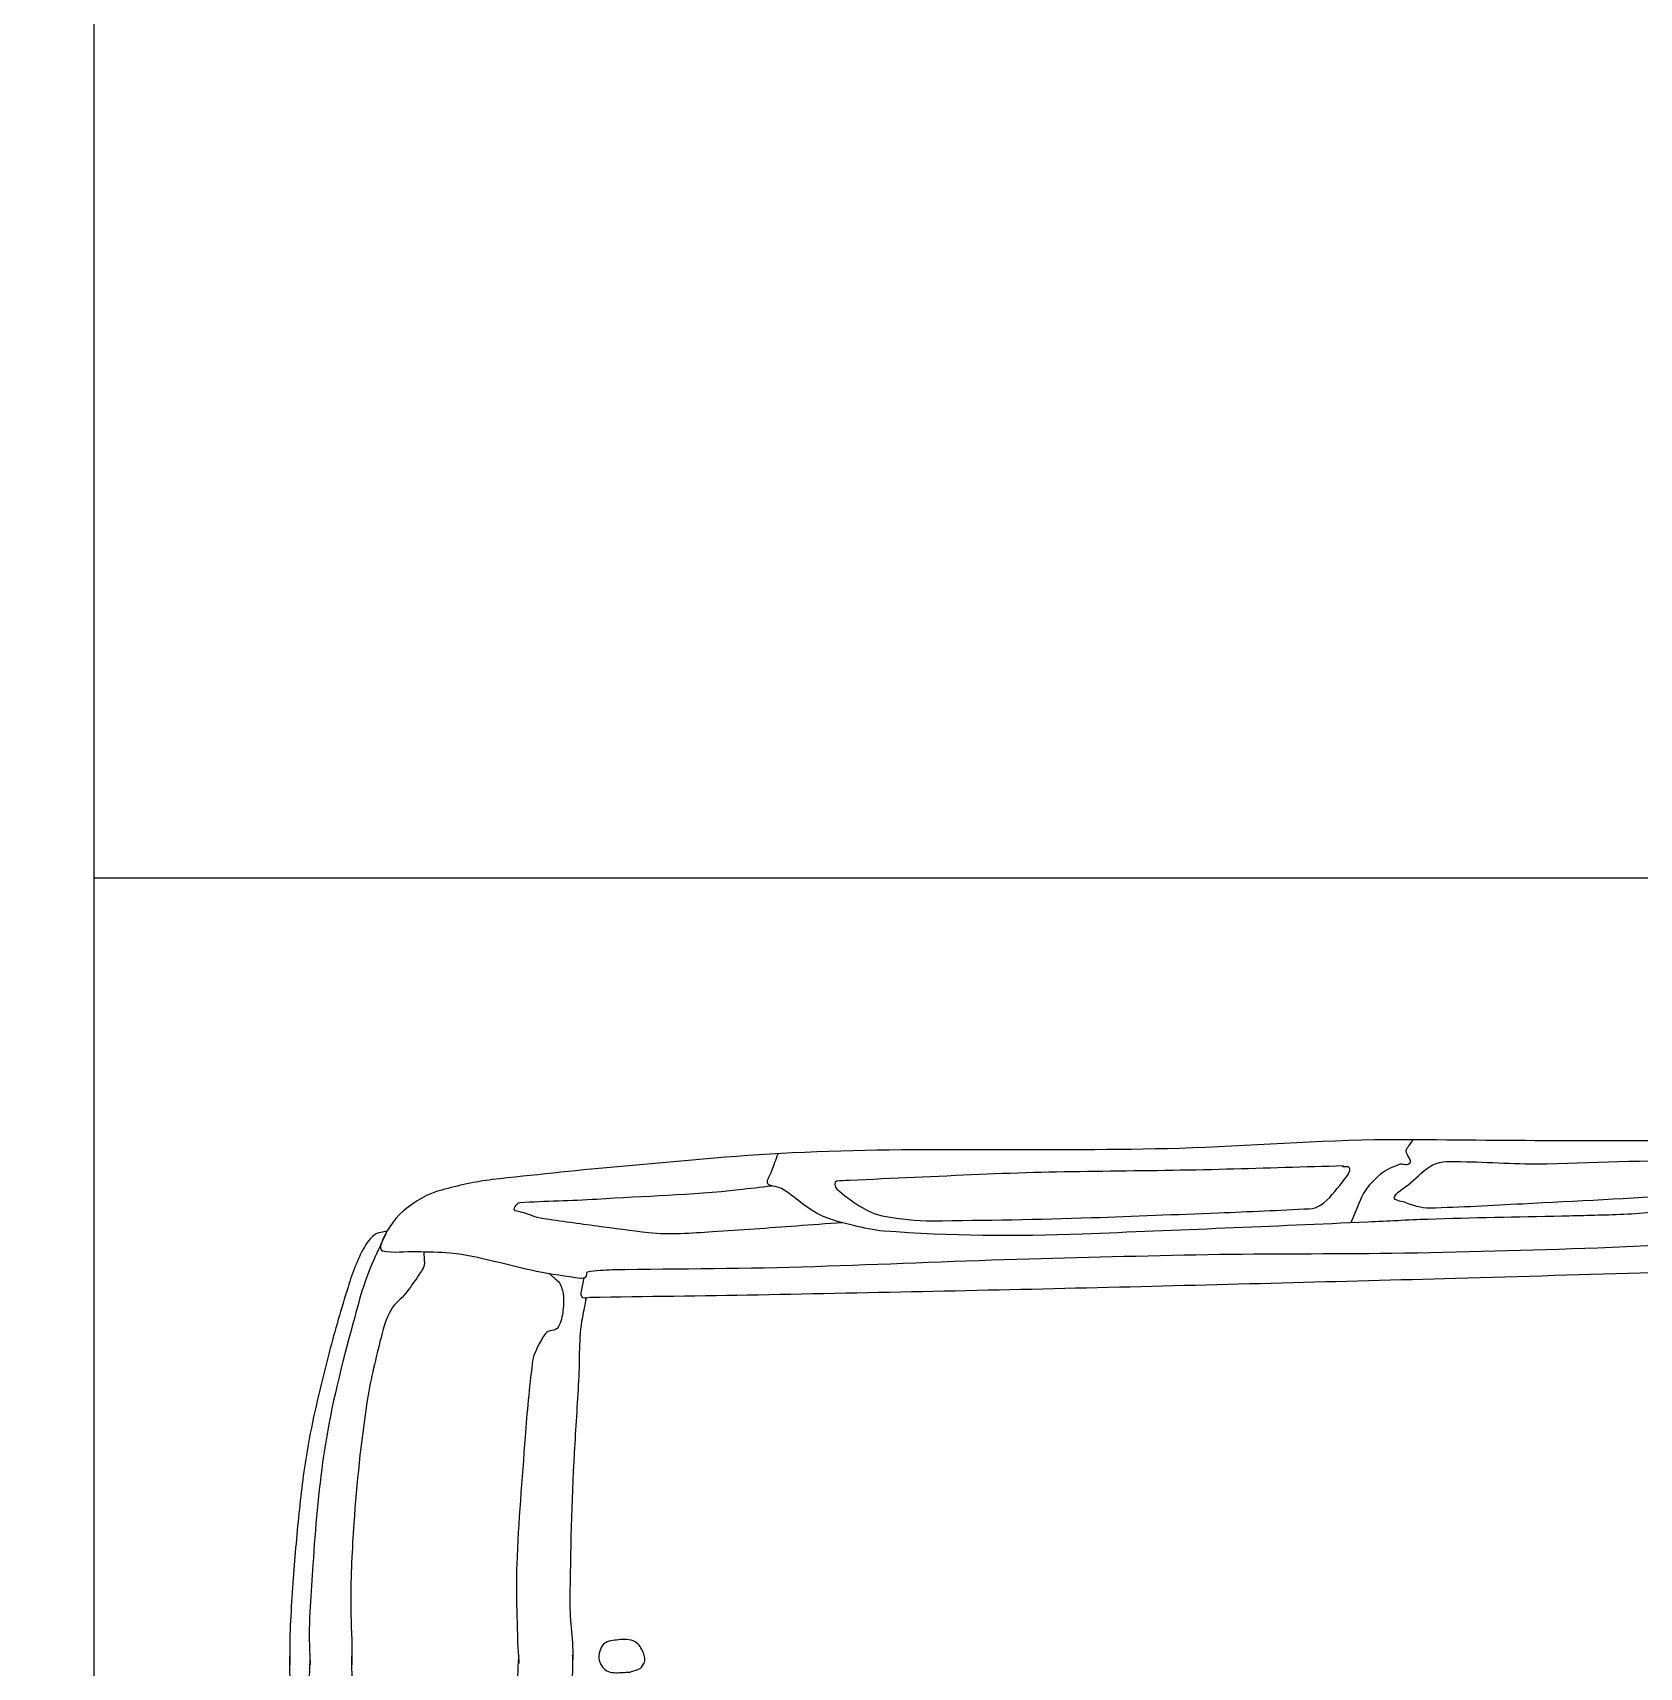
# Model space of a CAD drawing. Header units: metres. Extents: x 0 to 570, y -16 to 122.
# Drawn here: x 410.014 to 412.563, y 56.197 to 58.791 of the extents above; entities that cross this region are included whole.
import ezdxf

# ---------------------------------------------------------------- set-up
doc = ezdxf.new("R2010")
doc.units = ezdxf.units.M
doc.layers.add('ARQ- AUTOMOBILES', color=8, linetype='Continuous')
doc.layers.add('ARQ-SUELO', color=252, linetype='Continuous')
doc.layers.add('ARQ-ZONAS VERDES', color=82, linetype='Continuous', lineweight=13)

# ---------------------------------------------------------------- blocks, each defined once
blk = doc.blocks.new('A$C14541C0E')
at = {"layer": 'ARQ- AUTOMOBILES'}
for points, knots in [([(3.9321, 1.7717), (3.9354, 1.7713), (3.9388, 1.7709), (3.9421, 1.7705), (3.9523, 1.7693), (3.961, 1.7613), (3.9668, 1.7524), (3.9806, 1.731), (3.99, 1.7094), (3.9981, 1.6863), (4.0101, 1.6523), (4.0221, 1.6185), (4.0326, 1.584), (4.0463, 1.5391), (4.0598, 1.4944), (4.0705, 1.4487), (4.0785, 1.4142), (4.0849, 1.3796), (4.0902, 1.3447), (4.0958, 1.3084), (4.1008, 1.2722), (4.105, 1.2357), (4.1097, 1.1962), (4.1149, 1.1567), (4.1166, 1.1169), (4.1169, 1.1084), (4.1173, 1.1), (4.1176, 1.0915)], [0, 0, 0, 0, 0.013963, 0.013963, 0.013963, 0.056349, 0.056349, 0.056349, 0.157398, 0.157398, 0.157398, 0.306807, 0.306807, 0.306807, 0.501208, 0.501208, 0.501208, 0.647616, 0.647616, 0.647616, 0.799691, 0.799691, 0.799691, 0.964847, 0.964847, 0.964847, 1, 1, 1, 1]), ([(3.9342, 1.7681), (3.9413, 1.7546), (3.9483, 1.7411), (3.9553, 1.7276), (3.9734, 1.6927), (3.9845, 1.6546), (3.9964, 1.617), (4.0171, 1.5522), (4.0364, 1.4874), (4.0491, 1.4206), (4.06, 1.3636), (4.0675, 1.3065), (4.0738, 1.2489), (4.0787, 1.2039), (4.0853, 1.1589), (4.0853, 1.1136), (4.0853, 1.1058), (4.0853, 1.098), (4.0853, 1.0902)], [0, 0, 0, 0, 0.065251, 0.065251, 0.065251, 0.233902, 0.233902, 0.233902, 0.524564, 0.524564, 0.524564, 0.772447, 0.772447, 0.772447, 0.966602, 0.966602, 0.966602, 1, 1, 1, 1]), ([(3.8753, 1.7369), (3.8753, 1.7308), (3.8753, 1.7247), (3.8754, 1.7186), (3.8754, 1.7112), (3.8817, 1.7052), (3.8861, 1.6991), (3.893, 1.6896), (3.9001, 1.6806), (3.9075, 1.6717), (3.9146, 1.6633), (3.9247, 1.6577), (3.9309, 1.6483), (3.9411, 1.6327), (3.9461, 1.6151), (3.9513, 1.5975), (3.9607, 1.5657), (3.9704, 1.5343), (3.9767, 1.5018), (3.9888, 1.4386), (3.9988, 1.3753), (4.0059, 1.3115), (4.0105, 1.2702), (4.0149, 1.2289), (4.0166, 1.1874), (4.0177, 1.1604), (4.0173, 1.1333), (4.0185, 1.1063), (4.0188, 1.1001), (4.0191, 1.0939), (4.0194, 1.0876)], [0, 0, 0, 0, 0.026845, 0.026845, 0.026845, 0.05966, 0.05966, 0.05966, 0.11083, 0.11083, 0.11083, 0.159586, 0.159586, 0.159586, 0.240232, 0.240232, 0.240232, 0.386066, 0.386066, 0.386066, 0.669605, 0.669605, 0.669605, 0.852993, 0.852993, 0.852993, 0.972434, 0.972434, 0.972434, 1, 1, 1, 1]), ([(3.6786, 1.6935), (3.6744, 1.6895), (3.6702, 1.6855), (3.666, 1.6815), (3.6611, 1.6769), (3.6592, 1.6696), (3.6582, 1.663), (3.6566, 1.6533), (3.6577, 1.6434), (3.6591, 1.6336), (3.6605, 1.6244), (3.6629, 1.6156), (3.6679, 1.6073), (3.6719, 1.6006), (3.6839, 1.6046), (3.6884, 1.5985), (3.6989, 1.5841), (3.7089, 1.5689), (3.7117, 1.5516), (3.718, 1.5132), (3.7238, 1.4749), (3.7283, 1.4363), (3.7362, 1.369), (3.7453, 1.3019), (3.7507, 1.2343), (3.7532, 1.2024), (3.7541, 1.1705), (3.7546, 1.1386), (3.7549, 1.1193), (3.7555, 1.1001), (3.7546, 1.0809), (3.7545, 1.0797), (3.7545, 1.0784), (3.7544, 1.0772)], [0, 0, 0, 0, 0.026879, 0.026879, 0.026879, 0.058029, 0.058029, 0.058029, 0.103407, 0.103407, 0.103407, 0.146418, 0.146418, 0.146418, 0.180868, 0.180868, 0.180868, 0.261947, 0.261947, 0.261947, 0.442161, 0.442161, 0.442161, 0.756704, 0.756704, 0.756704, 0.904976, 0.904976, 0.904976, 0.994168, 0.994168, 0.994168, 1, 1, 1, 1]), ([(3.6217, 1.6516), (3.6241, 1.6415), (3.6265, 1.6315), (3.629, 1.6213), (3.6369, 1.5885), (3.636, 1.5548), (3.6395, 1.5216), (3.6436, 1.4835), (3.6476, 1.4455), (3.6516, 1.4074), (3.6598, 1.3293), (3.6648, 1.2509), (3.6693, 1.1725), (3.6711, 1.1403), (3.6663, 1.1078), (3.6693, 1.0757), (3.6694, 1.0751), (3.6694, 1.0744), (3.6695, 1.0738)], [0, 0, 0, 0, 0.053623, 0.053623, 0.053623, 0.226432, 0.226432, 0.226432, 0.424114, 0.424114, 0.424114, 0.830025, 0.830025, 0.830025, 0.996669, 0.996669, 0.996669, 1, 1, 1, 1]), ([(3.5789, 1.0978), (3.574, 1.096), (3.5691, 1.0942), (3.5642, 1.0924), (3.5603, 1.0909), (3.5576, 1.0868), (3.556, 1.083), (3.5536, 1.0777), (3.5549, 1.071), (3.5576, 1.0655), (3.5609, 1.0588), (3.5644, 1.0527), (3.5713, 1.049), (3.5798, 1.0445), (3.5889, 1.0457), (3.5975, 1.0469), (3.6056, 1.0479), (3.6136, 1.048), (3.621, 1.0545), (3.6248, 1.0579), (3.6254, 1.0619), (3.6265, 1.066), (3.6277, 1.0707), (3.6286, 1.0757), (3.627, 1.0803), (3.6244, 1.0878), (3.6195, 1.0958), (3.6117, 1.0978), (3.6043, 1.0998), (3.5967, 1.0991), (3.5893, 1.0984), (3.5855, 1.098), (3.5817, 1.0977), (3.5778, 1.0973)], [0, 0, 0, 0, 0.077766, 0.077766, 0.077766, 0.139078, 0.139078, 0.139078, 0.226112, 0.226112, 0.226112, 0.331735, 0.331735, 0.331735, 0.461778, 0.461778, 0.461778, 0.583904, 0.583904, 0.583904, 0.646857, 0.646857, 0.646857, 0.717322, 0.717322, 0.717322, 0.832319, 0.832319, 0.832319, 0.943043, 0.943043, 0.943043, 1, 1, 1, 1]), ([(3.7288, 0.4696), (3.7242, 0.4732), (3.7197, 0.4769), (3.7152, 0.4805), (3.71, 0.4847), (3.7076, 0.4917), (3.7059, 0.4984), (3.7036, 0.508), (3.7039, 0.5179), (3.7045, 0.5276), (3.7051, 0.5369), (3.7068, 0.5459), (3.7111, 0.5546), (3.7146, 0.5616), (3.7268, 0.5586), (3.7308, 0.5651), (3.7402, 0.5803), (3.7488, 0.5963), (3.7502, 0.6137), (3.7533, 0.6525), (3.756, 0.6912), (3.7573, 0.73), (3.7597, 0.7977), (3.7633, 0.8654), (3.7632, 0.9331), (3.7631, 0.9651), (3.7613, 0.997), (3.7592, 1.0289), (3.758, 1.0481), (3.757, 1.0673), (3.7545, 1.0863), (3.7544, 1.0876), (3.7542, 1.0888), (3.754, 1.0901)], [0, 0, 0, 0, 0.026878, 0.026878, 0.026878, 0.058029, 0.058029, 0.058029, 0.103407, 0.103407, 0.103407, 0.146419, 0.146419, 0.146419, 0.180868, 0.180868, 0.180868, 0.261948, 0.261948, 0.261948, 0.442161, 0.442161, 0.442161, 0.756704, 0.756704, 0.756704, 0.904976, 0.904976, 0.904976, 0.994167, 0.994167, 0.994167, 1, 1, 1, 1]), ([(3.9284, 0.4424), (3.9279, 0.4485), (3.9274, 0.4545), (3.9269, 0.4606), (3.9264, 0.468), (3.9321, 0.4745), (3.936, 0.4809), (3.9421, 0.491), (3.9485, 0.5005), (3.9551, 0.5099), (3.9615, 0.5189), (3.9711, 0.5253), (3.9765, 0.5352), (3.9855, 0.5516), (3.989, 0.5696), (3.9928, 0.5875), (3.9995, 0.62), (4.0066, 0.6521), (4.0102, 0.685), (4.0171, 0.749), (4.0219, 0.8129), (4.0238, 0.8771), (4.025, 0.9186), (4.026, 0.9601), (4.0243, 1.0016), (4.0232, 1.0286), (4.0206, 1.0555), (4.0196, 1.0825), (4.0194, 1.0888), (4.0192, 1.095), (4.019, 1.1013)], [0, 0, 0, 0, 0.026846, 0.026846, 0.026846, 0.059661, 0.059661, 0.059661, 0.11083, 0.11083, 0.11083, 0.159586, 0.159586, 0.159586, 0.240232, 0.240232, 0.240232, 0.386066, 0.386066, 0.386066, 0.669604, 0.669604, 0.669604, 0.852993, 0.852993, 0.852993, 0.972434, 0.972434, 0.972434, 1, 1, 1, 1]), ([(3.9878, 0.4123), (3.9911, 0.413), (3.9944, 0.4137), (3.9977, 0.4143), (4.0077, 0.4163), (4.0159, 0.4251), (4.0208, 0.4344), (4.0327, 0.4567), (4.0404, 0.4792), (4.0466, 0.5028), (4.0558, 0.5377), (4.0651, 0.5724), (4.0727, 0.6076), (4.0826, 0.6535), (4.0924, 0.6992), (4.0994, 0.7456), (4.1046, 0.7806), (4.1081, 0.8156), (4.1106, 0.8508), (4.1131, 0.8874), (4.1152, 0.924), (4.1164, 0.9606), (4.1178, 1.0004), (4.1198, 1.0402), (4.1182, 1.08), (4.1179, 1.0885), (4.1175, 1.0969), (4.1172, 1.1054)], [0, 0, 0, 0, 0.013962, 0.013962, 0.013962, 0.056349, 0.056349, 0.056349, 0.157398, 0.157398, 0.157398, 0.306807, 0.306807, 0.306807, 0.501208, 0.501208, 0.501208, 0.647617, 0.647617, 0.647617, 0.799691, 0.799691, 0.799691, 0.964847, 0.964847, 0.964847, 1, 1, 1, 1]), ([(3.9897, 0.4161), (3.9956, 0.4301), (4.0015, 0.4441), (4.0073, 0.4582), (4.0226, 0.4944), (4.0304, 0.5333), (4.0393, 0.5717), (4.0546, 0.6381), (4.0685, 0.7042), (4.0758, 0.7718), (4.0819, 0.8294), (4.0848, 0.8871), (4.0864, 0.9449), (4.0876, 0.9902), (4.0905, 1.0356), (4.0868, 1.0808), (4.0861, 1.0885), (4.0855, 1.0963), (4.0849, 1.104)], [0, 0, 0, 0, 0.06525, 0.06525, 0.06525, 0.233901, 0.233901, 0.233901, 0.524564, 0.524564, 0.524564, 0.772447, 0.772447, 0.772447, 0.966601, 0.966601, 0.966601, 1, 1, 1, 1]), ([(3.6686, 0.5067), (3.6702, 0.517), (3.6718, 0.5271), (3.6734, 0.5375), (3.6787, 0.5707), (3.675, 0.6043), (3.6758, 0.6377), (3.6767, 0.676), (3.6776, 0.7142), (3.6785, 0.7525), (3.6804, 0.831), (3.6789, 0.9096), (3.677, 0.9881), (3.6762, 1.0204), (3.6687, 1.0523), (3.6691, 1.0845), (3.6691, 1.0852), (3.6691, 1.0858), (3.6691, 1.0865)], [0, 0, 0, 0, 0.053624, 0.053624, 0.053624, 0.226432, 0.226432, 0.226432, 0.424114, 0.424114, 0.424114, 0.830025, 0.830025, 0.830025, 0.996667, 0.996667, 0.996667, 1, 1, 1, 1]), ([(1.8216, 0.3963), (1.8741, 0.3994), (1.9266, 0.4026), (1.9792, 0.4058), (2.0833, 0.4121), (2.1874, 0.4193), (2.2915, 0.4259), (2.4747, 0.4375), (2.6578, 0.4489), (2.841, 0.4601), (3.026, 0.4713), (3.211, 0.4816), (3.396, 0.492), (3.485, 0.4969), (3.5739, 0.5011), (3.6629, 0.5057), (3.6665, 0.5059), (3.6701, 0.5079), (3.6737, 0.5064), (3.6773, 0.5048), (3.6766, 0.4995), (3.6761, 0.496), (3.6751, 0.4888), (3.674, 0.4816), (3.673, 0.4745)], [0, 0, 0, 0, 0.083621, 0.083621, 0.083621, 0.249431, 0.249431, 0.249431, 0.541039, 0.541039, 0.541039, 0.835537, 0.835537, 0.835537, 0.97709, 0.97709, 0.97709, 0.98284, 0.98284, 0.98284, 0.988502, 0.988502, 0.988502, 1, 1, 1, 1]), ([(1.5128, 0.1754), (1.5539, 0.1776), (1.5951, 0.1797), (1.6362, 0.1819), (1.81, 0.191), (1.9839, 0.1958), (2.1578, 0.2022), (2.2409, 0.2053), (2.3241, 0.2065), (2.4072, 0.2099), (2.5171, 0.2144), (2.6266, 0.2281), (2.7364, 0.2353), (2.9405, 0.2486), (3.1456, 0.2474), (3.3495, 0.2647), (3.444, 0.2728), (3.5379, 0.2856), (3.6319, 0.2974), (3.6961, 0.3055), (3.76, 0.3149), (3.824, 0.3243), (3.8511, 0.3283), (3.8773, 0.3355), (3.9037, 0.3437), (3.9259, 0.3505), (3.9441, 0.3619), (3.9629, 0.3789), (3.9802, 0.3946), (3.9902, 0.4141), (3.9967, 0.4327), (3.9979, 0.436), (3.998, 0.4431), (3.9942, 0.4437), (3.9762, 0.4467), (3.9582, 0.4424), (3.9402, 0.4425), (3.9221, 0.4425), (3.904, 0.4416), (3.886, 0.4428), (3.8396, 0.4459), (3.7946, 0.4595), (3.7487, 0.4667), (3.7252, 0.4705), (3.7015, 0.4731), (3.6779, 0.4753), (3.6752, 0.4756), (3.6726, 0.4744), (3.6701, 0.4731), (3.6674, 0.4717), (3.6704, 0.4655), (3.6676, 0.4649), (3.6545, 0.4623), (3.6414, 0.4608), (3.6282, 0.4601), (3.5214, 0.4543), (3.4145, 0.4508), (3.3078, 0.4434), (3.2012, 0.436), (3.0946, 0.4274), (2.988, 0.4204), (2.8871, 0.4138), (2.7862, 0.4075), (2.6853, 0.402), (2.5883, 0.3967), (2.4911, 0.3942), (2.3941, 0.3893), (2.2852, 0.3838), (2.1764, 0.3767), (2.0677, 0.369), (2.0075, 0.3647), (1.9475, 0.3588), (1.8874, 0.3526), (1.8669, 0.3505), (1.8462, 0.3487), (1.826, 0.3444), (1.8223, 0.3436), (1.8185, 0.3428), (1.8148, 0.342)], [0, 0, 0, 0, 0.026108, 0.026108, 0.026108, 0.136308, 0.136308, 0.136308, 0.188997, 0.188997, 0.188997, 0.25871, 0.25871, 0.25871, 0.388323, 0.388323, 0.388323, 0.44835, 0.44835, 0.44835, 0.489307, 0.489307, 0.489307, 0.50661, 0.50661, 0.50661, 0.521158, 0.521158, 0.521158, 0.534591, 0.534591, 0.534591, 0.536968, 0.536968, 0.536968, 0.548383, 0.548383, 0.548383, 0.559823, 0.559823, 0.559823, 0.589255, 0.589255, 0.589255, 0.60431, 0.60431, 0.60431, 0.606019, 0.606019, 0.606019, 0.607829, 0.607829, 0.607829, 0.616214, 0.616214, 0.616214, 0.683946, 0.683946, 0.683946, 0.751651, 0.751651, 0.751651, 0.81568, 0.81568, 0.81568, 0.877227, 0.877227, 0.877227, 0.946283, 0.946283, 0.946283, 0.984492, 0.984492, 0.984492, 0.99758, 0.99758, 0.99758, 1, 1, 1, 1]), ([(3.267, 0.3725), (3.2911, 0.3752), (3.3152, 0.3778), (3.3392, 0.3805), (3.3834, 0.3854), (3.4276, 0.3899), (3.4719, 0.3945), (3.5056, 0.3981), (3.5396, 0.4022), (3.5734, 0.3997), (3.6007, 0.3976), (3.628, 0.3947), (3.6552, 0.392), (3.6842, 0.3892), (3.7131, 0.3866), (3.742, 0.3831), (3.7531, 0.3818), (3.7637, 0.3773), (3.7745, 0.3746), (3.7783, 0.3737), (3.7822, 0.3733), (3.7859, 0.3723), (3.7906, 0.3711), (3.784, 0.3595), (3.779, 0.359), (3.7384, 0.3547), (3.6977, 0.3532), (3.6572, 0.349), (3.5824, 0.3414), (3.5072, 0.337), (3.4329, 0.3259), (3.4156, 0.3233), (3.3982, 0.3207), (3.3809, 0.3181)], [0, 0, 0, 0, 0.077528, 0.077528, 0.077528, 0.21978, 0.21978, 0.21978, 0.328184, 0.328184, 0.328184, 0.415869, 0.415869, 0.415869, 0.508853, 0.508853, 0.508853, 0.544739, 0.544739, 0.544739, 0.557067, 0.557067, 0.557067, 0.573074, 0.573074, 0.573074, 0.703433, 0.703433, 0.703433, 0.943893, 0.943893, 0.943893, 1, 1, 1, 1]), ([(1.2802, 0.1966), (1.2874, 0.2012), (1.2946, 0.2058), (1.3018, 0.2104), (1.3166, 0.2198), (1.3367, 0.213), (1.354, 0.2147), (1.3893, 0.2181), (1.4247, 0.221), (1.4599, 0.225), (1.491, 0.2285), (1.5219, 0.233), (1.5529, 0.2374), (1.6128, 0.2457), (1.6725, 0.2549), (1.7322, 0.2648), (1.7723, 0.2715), (1.8108, 0.2857), (1.851, 0.2921), (1.8795, 0.2967), (1.9081, 0.3004), (1.9368, 0.304), (1.9694, 0.308), (2.0019, 0.3127), (2.0346, 0.3152), (2.0652, 0.3174), (2.0959, 0.3192), (2.1265, 0.3211), (2.1973, 0.3254), (2.2682, 0.3285), (2.3389, 0.3337), (2.3706, 0.336), (2.4022, 0.3389), (2.4338, 0.3415), (2.5844, 0.3537), (2.735, 0.3653), (2.8856, 0.3769), (2.9903, 0.385), (3.0956, 0.3874), (3.2004, 0.3835), (3.2167, 0.3829), (3.2327, 0.3794), (3.2488, 0.3763), (3.266, 0.373), (3.2829, 0.3693), (3.2993, 0.3628), (3.3235, 0.3533), (3.3428, 0.3342), (3.3648, 0.3219), (3.3718, 0.3179), (3.3876, 0.3201), (3.3878, 0.3126), (3.388, 0.3068), (3.3833, 0.3006), (3.3813, 0.2945), (3.3784, 0.2852), (3.3754, 0.276), (3.3725, 0.2668)], [0, 0, 0, 0, 0.011723, 0.011723, 0.011723, 0.035683, 0.035683, 0.035683, 0.084334, 0.084334, 0.084334, 0.127226, 0.127226, 0.127226, 0.210201, 0.210201, 0.210201, 0.26596, 0.26596, 0.26596, 0.30559, 0.30559, 0.30559, 0.350629, 0.350629, 0.350629, 0.392746, 0.392746, 0.392746, 0.490062, 0.490062, 0.490062, 0.533625, 0.533625, 0.533625, 0.740914, 0.740914, 0.740914, 0.884938, 0.884938, 0.884938, 0.907308, 0.907308, 0.907308, 0.931199, 0.931199, 0.931199, 0.966523, 0.966523, 0.966523, 0.977895, 0.977895, 0.977895, 0.98669, 0.98669, 0.98669, 1, 1, 1, 1]), ([(2.4753, 0.2538), (2.537, 0.2578), (2.5988, 0.2618), (2.6606, 0.2658), (2.7911, 0.2742), (2.9219, 0.2776), (3.0522, 0.2883), (3.1207, 0.2939), (3.1893, 0.2995), (3.2578, 0.3051), (3.2647, 0.3057), (3.2715, 0.3063), (3.2784, 0.3068), (3.2826, 0.3072), (3.2808, 0.3169), (3.2773, 0.3195), (3.254, 0.3375), (3.2295, 0.3556), (3.2008, 0.3596), (3.1752, 0.3631), (3.1496, 0.3658), (3.124, 0.3645), (3.0399, 0.3601), (2.9559, 0.3563), (2.8719, 0.3502), (2.8048, 0.3453), (2.7379, 0.3403), (2.6708, 0.3353), (2.6228, 0.3317), (2.5749, 0.3277), (2.5269, 0.3235), (2.5209, 0.323), (2.5152, 0.321), (2.5099, 0.3173), (2.495, 0.3072), (2.4869, 0.2936), (2.4763, 0.2795), (2.4713, 0.2727), (2.4644, 0.2647), (2.4654, 0.2578), (2.4656, 0.2565), (2.4673, 0.2548), (2.4688, 0.2549), (2.4714, 0.2551), (2.4741, 0.2553), (2.4767, 0.2555)], [0, 0, 0, 0, 0.110236, 0.110236, 0.110236, 0.342991, 0.342991, 0.342991, 0.465458, 0.465458, 0.465458, 0.477704, 0.477704, 0.477704, 0.485264, 0.485264, 0.485264, 0.536535, 0.536535, 0.536535, 0.582235, 0.582235, 0.582235, 0.732068, 0.732068, 0.732068, 0.851712, 0.851712, 0.851712, 0.937439, 0.937439, 0.937439, 0.948182, 0.948182, 0.948182, 0.978209, 0.978209, 0.978209, 0.992621, 0.992621, 0.992621, 0.99529, 0.99529, 0.99529, 1, 1, 1, 1]), ([(2.3669, 0.2084), (2.3702, 0.2134), (2.3734, 0.2184), (2.3766, 0.2234), (2.381, 0.2301), (2.3649, 0.2408), (2.3715, 0.2469), (2.3758, 0.2509), (2.3826, 0.2461), (2.3873, 0.2482), (2.3972, 0.2526), (2.4076, 0.2569), (2.4162, 0.2649), (2.4285, 0.2763), (2.4394, 0.2877), (2.445, 0.3024), (2.4502, 0.3162), (2.4555, 0.3299), (2.4607, 0.3436)], [0, 0, 0, 0, 0.097631, 0.097631, 0.097631, 0.229604, 0.229604, 0.229604, 0.31656, 0.31656, 0.31656, 0.499472, 0.499472, 0.499472, 0.758436, 0.758436, 0.758436, 1, 1, 1, 1]), ([(1.4994, 0.209), (1.5272, 0.2134), (1.555, 0.2178), (1.5828, 0.2222), (1.6557, 0.2338), (1.7283, 0.2471), (1.8011, 0.2593), (1.8456, 0.2667), (1.89, 0.2744), (1.9348, 0.2798), (2.0194, 0.29), (2.1044, 0.296), (2.1893, 0.3039), (2.2383, 0.3084), (2.2874, 0.3128), (2.3364, 0.3159), (2.3501, 0.3168), (2.3634, 0.3118), (2.3768, 0.308), (2.3826, 0.3064), (2.3937, 0.3052), (2.3933, 0.3014), (2.3926, 0.2939), (2.377, 0.285), (2.3682, 0.277), (2.3569, 0.2667), (2.3481, 0.2554), (2.3341, 0.247), (2.3202, 0.2389), (2.3049, 0.2406), (2.29, 0.2402), (2.2444, 0.2391), (2.1987, 0.2413), (2.1532, 0.2386), (2.0666, 0.2335), (1.98, 0.2266), (1.8933, 0.2221), (1.8257, 0.2186), (1.758, 0.2151), (1.6903, 0.2119), (1.6364, 0.2093), (1.5823, 0.2083), (1.5284, 0.205), (1.5186, 0.2044), (1.5089, 0.2038), (1.4991, 0.2032)], [0, 0, 0, 0, 0.046351, 0.046351, 0.046351, 0.168022, 0.168022, 0.168022, 0.242332, 0.242332, 0.242332, 0.382744, 0.382744, 0.382744, 0.463846, 0.463846, 0.463846, 0.48649, 0.48649, 0.48649, 0.496247, 0.496247, 0.496247, 0.515475, 0.515475, 0.515475, 0.540443, 0.540443, 0.540443, 0.564924, 0.564924, 0.564924, 0.640104, 0.640104, 0.640104, 0.783146, 0.783146, 0.783146, 0.894824, 0.894824, 0.894824, 0.983843, 0.983843, 0.983843, 1, 1, 1, 1])]:
    blk.add_open_spline(points, degree=3, knots=knots, dxfattribs=at)

msp = doc.modelspace()

# ---------------------------------------------------------------- linework, layer by layer
at = {"layer": 'ARQ-SUELO'}
for points in [[(410.1112, 101.1499), (410.1112, 52.8499)], [(410.1112, 57.4499), (415.1112, 57.4499)]]:
    msp.add_lwpolyline(points, dxfattribs=at)
at = {"layer": 'ARQ-ZONAS VERDES'}
msp.add_lwpolyline([(410.1112, 76.7499), (408.6112, 76.7499), (408.6112, 52.8499), (410.1112, 52.8499), (410.1112, 73.5499)], dxfattribs=at)

# ---------------------------------------------------------------- block references
at = {"layer": 'ARQ- AUTOMOBILES', "rotation": 177.9310986787437}
msp.add_blockref('A$C14541C0E', (414.5764, 57.1567), dxfattribs=at)

doc.saveas('drawing.dxf')
